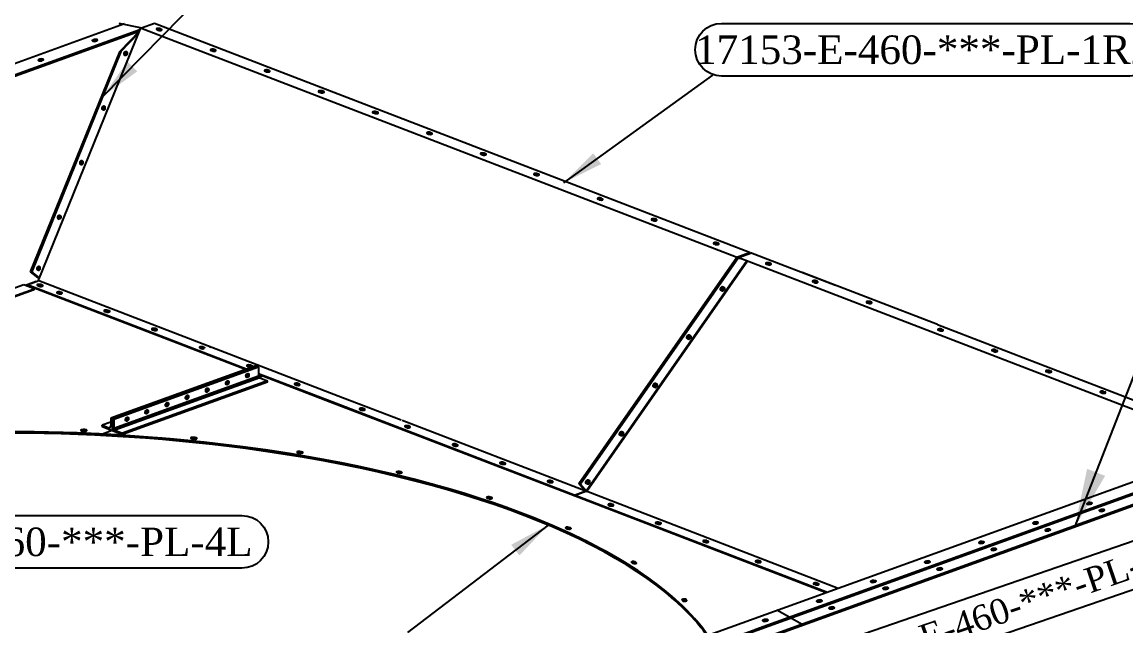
# Model space of a CAD drawing. Header units: inches. Extents: x 212980 to 238967, y -33384 to 2238.
# Drawn here: x 230195 to 232071, y -82 to 944 of the extents above; entities that cross this region are included whole.
import ezdxf
from ezdxf.enums import TextEntityAlignment as Align

# ---------------------------------------------------------------- set-up
doc = ezdxf.new("R2010")
doc.units = ezdxf.units.IN
doc.header["$LTSCALE"] = 15
doc.header["$MEASUREMENT"] = 0
doc.linetypes.add('CENTER', pattern=[50.8, 31.75, -6.35, 6.35, -6.35])
doc.layers.add('2', color=3, linetype='CENTER')
doc.layers.add('3-TEXT', color=7, linetype='Continuous')
doc.styles.add('ROMANS', font='ROMANS.shx')
doc.styles.add('style7', font='times.ttf', dxfattribs={"height": 24})
doc.dimstyles.new('1', dxfattribs={"dimtxt": 45, "dimasz": 25, "dimexe": 1.25, "dimexo": 0.6, "dimgap": 5, "dimtad": 1, "dimdec": 0, "dimdsep": 46, "dimtxsty": 'ROMANS', "dimblk": 'OBLIQUE', "dimcen": 2.5, "dimclrd": 8, "dimclre": 8, "dimclrt": 6, "dimadec": 0, "dimazin": 0, "dimtfac": 1, "dimtdec": 0, "dimtmove": 0, "dimatfit": 3, "dimfxl": 1, "dimarcsym": 0})
doc.dimstyles.new('4', dxfattribs={"dimtxt": 55, "dimasz": 50, "dimexe": 3, "dimexo": 5, "dimgap": 12, "dimtad": 1, "dimdec": 0, "dimdsep": 46, "dimtxsty": 'ROMANS', "dimcen": 2.5, "dimclrd": 6, "dimclre": 6, "dimclrt": 2, "dimadec": 0, "dimazin": 0, "dimtfac": 1, "dimtdec": 0, "dimtmove": 0, "dimatfit": 3, "dimfxl": 1, "dimarcsym": 0})
doc.dimstyles.get("Standard").update_dxf_attribs({"dimtxt": 0.18, "dimasz": 0.18, "dimexe": 0.18, "dimexo": 0.0625, "dimgap": 0.09, "dimtad": 0, "dimtih": 1, "dimtoh": 1, "dimdec": 4, "dimzin": 0, "dimdsep": 46, "dimtxsty": 'Standard', "dimcen": 0.09, "dimadec": 0, "dimazin": 0, "dimtfac": 1, "dimtdec": 4, "dimtofl": 0, "dimtmove": 0, "dimatfit": 3, "dimfxl": 1, "dimtolj": 1, "dimtzin": 0, "dimarcsym": 0})

# ---------------------------------------------------------------- blocks, each defined once
blk = doc.blocks.new('_Oblique')
at = {"color": 0, "linetype": 'ByBlock', "lineweight": -2}
blk.add_line((-0.5, -0.5), (0.5, 0.5), dxfattribs=at)

msp = doc.modelspace()

# ---------------------------------------------------------------- linework, layer by layer
at = {"color": 7, "extrusion": (0.012987, 0.927814, 0.372818)}
for p, q in [((230369.5, 940.79, -41679.23), (227959.9, 70.85, -41679.23)), ((230420.49, 941.44, -5001.51), (230398.46, 933.48, -5001.51)), ((231140.27, 664.52, -5001.51), (230420.49, 941.44, -5001.51)), ((230395.54, 930.83, -5001.51), (227985.94, 60.9, -5001.51)), ((230394.43, 928.1, -5001.51), (227989.07, 59.69, -5001.51)), ((229567.38, 631.84, -5001.51), (230395.54, 930.83, -5001.51)), ((230395.54, 930.83, -5001.51), (229568.85, 632.37, -5001.51)), ((230396.86, 934.1, -5001.51), (231416.12, 541.96, -5001.51)), ((230424.68, 931.07, -5001.51), (230426.88, 930.22, -5001.51)), ((230429.79, 930.99, -5001.51), (230431.99, 930.15, -5001.51)), ((230432.02, 932.07, -5001.51), (230429.82, 932.92, -5001.51)), ((230317.63, 914.17, -5001.51), (230315.43, 913.38, -5001.51)), ((230315.43, 911.46, -5001.51), (230317.6, 912.25, -5001.51)), ((230320.57, 911.4, -5001.51), (230322.77, 912.2, -5001.51)), ((230516.51, 895.74, -5001.51), (230518.71, 894.89, -5001.51)), ((230521.62, 895.66, -5001.51), (230523.82, 894.82, -5001.51)), ((230523.85, 896.74, -5001.51), (230521.65, 897.59, -5001.51)), ((230225.85, 881.04, -5001.51), (230223.65, 880.24, -5001.51)), ((230223.65, 878.33, -5001.51), (230225.82, 879.11, -5001.51)), ((230228.79, 878.27, -5001.51), (230230.99, 879.06, -5001.51)), ((230608.34, 860.41, -5001.51), (230610.54, 859.56, -5001.51)), ((230613.45, 860.33, -5001.51), (230615.65, 859.49, -5001.51)), ((230615.68, 861.41, -5001.51), (230613.48, 862.26, -5001.51)), ((230707.51, 826.08, -5001.51), (230705.31, 826.93, -5001.51)), ((230700.17, 825.08, -5001.51), (230702.37, 824.23, -5001.51)), ((230705.28, 825, -5001.51), (230707.48, 824.16, -5001.51)), ((230791.99, 789.75, -5001.51), (230794.2, 788.9, -5001.51)), ((230797.11, 789.67, -5001.51), (230799.31, 788.83, -5001.51)), ((230799.34, 790.75, -5001.51), (230797.13, 791.6, -5001.51)), ((230883.82, 754.42, -5001.51), (230886.03, 753.57, -5001.51)), ((230888.94, 754.34, -5001.51), (230891.14, 753.5, -5001.51)), ((230891.17, 755.42, -5001.51), (230888.96, 756.27, -5001.51)), ((230975.43, 719.17, -5001.51), (230977.63, 718.33, -5001.51)), ((230980.54, 719.1, -5001.51), (230982.74, 718.25, -5001.51)), ((230982.77, 720.18, -5001.51), (230980.57, 721.03, -5001.51)), ((231065.67, 684.45, -5001.51), (231067.88, 683.61, -5001.51)), ((231070.79, 684.38, -5001.51), (231072.99, 683.53, -5001.51)), ((231073.02, 685.46, -5001.51), (231070.81, 686.31, -5001.51)), ((231431.46, 552.48, -5001.51), (231140.27, 664.52, -5001.51)), ((231173.88, 642.82, -5001.51), (231176.08, 641.98, -5001.51)), ((231178.99, 642.75, -5001.51), (231181.19, 641.9, -5001.51)), ((231181.22, 643.83, -5001.51), (231179.02, 644.68, -5001.51)), ((231265.71, 607.49, -5001.51), (231267.91, 606.65, -5001.51)), ((231270.82, 607.42, -5001.51), (231273.02, 606.57, -5001.51)), ((231273.05, 608.5, -5001.51), (231270.85, 609.35, -5001.51)), ((231370.94, 567.01, -5001.51), (231373.15, 566.16, -5001.51)), ((231376.06, 566.93, -5001.51), (231378.26, 566.09, -5001.51)), ((231378.29, 568.01, -5001.51), (231376.08, 568.86, -5001.51)), ((231141.29, 159.87, -5001.51), (231409.44, 544.53, -5001.51)), ((231410.91, 543.97, -5001.51), (231142.76, 159.3, -5001.51)), ((231142.76, 159.3, -5001.51), (231410.91, 543.97, -5001.51)), ((231409.44, 544.53, -5001.51), (231431.46, 552.48, -5001.51)), ((231410.91, 543.97, -5001.51), (231409.44, 544.53, -5001.51)), ((231432.93, 551.92, -5001.51), (231410.91, 543.97, -5001.51)), ((231410.91, 543.97, -5001.51), (231432.93, 551.92, -5001.51)), ((231412.38, 543.4, -5001.51), (231410.91, 543.97, -5001.51)), ((231434.4, 551.35, -5001.51), (231412.38, 543.4, -5001.51)), ((231577.11, 496.45, -5001.51), (231432.93, 551.92, -5001.51)), ((231412.38, 543.4, -5001.51), (231144.23, 158.74, -5001.51)), ((231426.46, 537.98, -5001.51), (231153.52, 146.44, -5001.51)), ((231427.93, 537.42, -5001.51), (231154.99, 145.88, -5001.51)), ((232433.59, 150.51, -5001.51), (231416.12, 541.96, -5001.51)), ((231459.99, 532.75, -5001.51), (231462.2, 531.9, -5001.51)), ((231465.11, 532.67, -5001.51), (231467.31, 531.83, -5001.51)), ((231467.34, 533.75, -5001.51), (231465.13, 534.6, -5001.51)), ((231750.36, 429.79, -5001.51), (231520.59, 518.19, -5001.51)), ((230198.38, 497.49, -5001.51), (229888.5, 385.62, -5001.51)), ((229980.47, 405.86, -5001.51), (230215.76, 490.8, -5001.51)), ((230215.73, 488.87, -5001.51), (229983.04, 404.87, -5001.51)), ((230215.76, 490.8, -5001.51), (230198.38, 497.49, -5001.51)), ((230219.39, 502.8, -5001.51), (230201.43, 496.31, -5001.51)), ((230205.63, 495.5, -5001.51), (230205.66, 497.43, -5001.51)), ((230437, 406.48, -5001.51), (230205.63, 495.5, -5001.51)), ((230224.01, 504.05, -5001.51), (230205.66, 497.43, -5001.51)), ((230205.66, 497.43, -5001.51), (230438.48, 407.85, -5001.51)), ((230215.73, 488.87, -5001.51), (230215.76, 490.8, -5001.51)), ((230222.2, 495.99, -5001.51), (230224.41, 495.14, -5001.51)), ((230448.93, 417.52, -5001.51), (230224.01, 504.05, -5001.51)), ((230227.32, 495.92, -5001.51), (230229.52, 495.07, -5001.51)), ((230229.55, 497, -5001.51), (230227.34, 497.84, -5001.51)), ((231539.16, 502.29, -5001.51), (231541.37, 501.44, -5001.51)), ((231544.28, 502.21, -5001.51), (231546.48, 501.37, -5001.51)), ((231546.51, 503.29, -5001.51), (231544.3, 504.14, -5001.51)), ((230255.26, 483.27, -5001.51), (230257.47, 482.42, -5001.51)), ((230260.37, 483.2, -5001.51), (230262.58, 482.35, -5001.51)), ((230262.6, 484.28, -5001.51), (230260.4, 485.13, -5001.51)), ((230336.07, 452.18, -5001.51), (230338.27, 451.33, -5001.51)), ((230341.18, 452.11, -5001.51), (230343.39, 451.26, -5001.51)), ((230343.41, 453.19, -5001.51), (230341.21, 454.04, -5001.51)), ((231630.99, 466.96, -5001.51), (231633.2, 466.11, -5001.51)), ((231636.1, 466.89, -5001.51), (231638.31, 466.04, -5001.51)), ((231638.34, 467.96, -5001.51), (231636.13, 468.81, -5001.51)), ((230416.88, 421.09, -5001.51), (230419.08, 420.24, -5001.51)), ((230421.99, 421.02, -5001.51), (230424.2, 420.17, -5001.51)), ((230424.22, 422.1, -5001.51), (230422.02, 422.95, -5001.51)), ((230739.93, 305.56, -5001.51), (230448.93, 417.52, -5001.51)), ((231750.36, 429.79, -5001.51), (232455.61, 158.46, -5001.51)), ((231754.41, 419.47, -5001.51), (231752.21, 420.32, -5001.51)), ((231759.52, 419.4, -5001.51), (231757.32, 420.25, -5001.51)), ((231757.35, 422.18, -5001.51), (231759.55, 421.33, -5001.51)), ((230575.24, 353.3, -5001.51), (230437, 406.48, -5001.51)), ((230438.48, 407.85, -5001.51), (230577.84, 354.24, -5001.51)), ((230497.69, 390, -5001.51), (230499.89, 389.15, -5001.51)), ((230502.8, 389.93, -5001.51), (230504.8, 389.16, -5001.51)), ((230505.03, 391.01, -5001.51), (230502.83, 391.86, -5001.51)), ((230513.67, 392.36, -5001.51), (230515.88, 391.52, -5001.51)), ((231846.24, 384.14, -5001.51), (231844.04, 384.99, -5001.51)), ((231851.35, 384.07, -5001.51), (231849.15, 384.92, -5001.51)), ((231849.18, 386.85, -5001.51), (231851.38, 386, -5001.51)), ((230592.38, 359.48, -5001.51), (230346.19, 270.6, -5001.51)), ((230594.87, 358.53, -5001.51), (230348.68, 269.65, -5001.51)), ((230597.35, 357.57, -5001.51), (230351.16, 268.69, -5001.51)), ((230578.5, 358.91, -5001.51), (230580.7, 358.06, -5001.51)), ((230583.61, 358.84, -5001.51), (230585.82, 357.99, -5001.51)), ((230585.84, 359.92, -5001.51), (230583.64, 360.77, -5001.51)), ((230597.35, 342.15, -5001.51), (230351.16, 253.27, -5001.51)), ((230598, 340.25, -5001.51), (230351.81, 251.37, -5001.51)), ((230599.34, 339.25, -5001.51), (230353.15, 250.37, -5001.51)), ((230597.35, 346.73, -5001.51), (230721.58, 298.94, -5001.51)), ((230718.98, 298, -5001.51), (230597.35, 344.79, -5001.51)), ((230604.51, 342.04, -5001.51), (230598.39, 339.83, -5001.51)), ((231938.07, 348.81, -5001.51), (231935.87, 349.66, -5001.51)), ((231943.18, 348.74, -5001.51), (231940.98, 349.59, -5001.51)), ((231941.01, 351.52, -5001.51), (231943.21, 350.67, -5001.51)), ((230612.3, 334.27, -5001.51), (230366.12, 245.38, -5001.51)), ((230612.3, 331.84, -5001.51), (230366.12, 242.96, -5001.51)), ((230659.31, 327.82, -5001.51), (230661.51, 326.97, -5001.51)), ((230664.42, 327.75, -5001.51), (230666.63, 326.9, -5001.51)), ((230666.65, 328.83, -5001.51), (230664.45, 329.68, -5001.51)), ((230839.28, 267.34, -5001.51), (230739.93, 305.56, -5001.51)), ((232029.9, 313.49, -5001.51), (232027.69, 314.33, -5001.51)), ((232035.01, 313.41, -5001.51), (232032.81, 314.26, -5001.51)), ((232032.83, 316.19, -5001.51), (232035.04, 315.34, -5001.51)), ((230822.74, 258.08, -5001.51), (230718.98, 298, -5001.51)), ((230721.58, 298.94, -5001.51), (230822.77, 260, -5001.51)), ((230769.51, 285.42, -5001.51), (230771.71, 284.58, -5001.51)), ((230774.62, 285.35, -5001.51), (230776.82, 284.5, -5001.51)), ((230776.85, 286.43, -5001.51), (230774.64, 287.28, -5001.51)), ((230346.19, 264.2, -5001.51), (230331.24, 258.8, -5001.51)), ((231153.35, 146.51, -5001.51), (230841.13, 266.63, -5001.51)), ((230298.56, 248.73, -5001.51), (230301.67, 248.6, -5001.51)), ((230299.1, 249.02, -5001.51), (230302.2, 248.89, -5001.51)), ((230302.24, 251.3, -5001.51), (230299.13, 251.43, -5001.51)), ((230348.68, 249.67, -5001.51), (230332.08, 243.68, -5001.51)), ((231134.96, 137.96, -5001.51), (230822.74, 258.08, -5001.51)), ((230822.77, 260, -5001.51), (231134.99, 139.88, -5001.51)), ((230846.64, 255.75, -5001.51), (230848.85, 254.9, -5001.51)), ((230851.75, 255.68, -5001.51), (230853.96, 254.83, -5001.51)), ((230853.99, 256.76, -5001.51), (230851.78, 257.6, -5001.51)), ((230485.06, 235.58, -5001.51), (230488.09, 235.27, -5001.51)), ((230486.72, 235.79, -5001.51), (230489.75, 235.48, -5001.51)), ((230489.78, 237.89, -5001.51), (230486.75, 238.19, -5001.51)), ((230934.79, 225.67, -5001.51), (230932.59, 226.51, -5001.51)), ((232247.98, 221.92, -41679.23), (229833.26, -649.87, -41679.23)), ((232273.93, 211.93, -5001.51), (229854.18, -661.67, -5001.51)), ((232273.93, 211.93, -5001.51), (229859.3, -659.82, -5001.51)), ((232277.06, 210.73, -5001.51), (229862.44, -661.02, -5001.51)), ((230664.69, 211.77, -5001.51), (230667.56, 211.29, -5001.51)), ((230667.43, 211.83, -5001.51), (230670.31, 211.35, -5001.51)), ((230670.35, 213.76, -5001.51), (230667.47, 214.24, -5001.51)), ((230927.45, 224.66, -5001.51), (230929.66, 223.81, -5001.51)), ((230932.56, 224.59, -5001.51), (230934.77, 223.74, -5001.51)), ((231440.74, -88.87, -5001.51), (232273.93, 211.93, -5001.51)), ((232273.93, 211.93, -5001.51), (231442.21, -88.34, -5001.51)), ((232299.88, 201.95, 31676.21), (229880.22, -671.62, 31676.21)), ((232303.01, 200.74, 31676.21), (229883.36, -672.82, 31676.21)), ((231008.26, 193.57, -5001.51), (231010.47, 192.72, -5001.51)), ((231013.37, 193.5, -5001.51), (231015.58, 192.65, -5001.51)), ((231015.6, 194.58, -5001.51), (231013.4, 195.42, -5001.51)), ((230833.02, 177.88, -5001.51), (230835.68, 177.24, -5001.51)), ((230836.78, 177.74, -5001.51), (230839.23, 177.15, -5001.51)), ((230839.47, 179.51, -5001.51), (230836.82, 180.15, -5001.51)), ((231089.07, 162.48, -5001.51), (231091.27, 161.63, -5001.51)), ((231094.18, 162.41, -5001.51), (231096.39, 161.56, -5001.51)), ((231096.41, 163.48, -5001.51), (231094.21, 164.33, -5001.51)), ((231151.67, 147, -5001.51), (231141.29, 159.87, -5001.51)), ((231142.76, 159.3, -5001.51), (231141.29, 159.87, -5001.51)), ((231142.76, 159.3, -5001.51), (231153.14, 146.44, -5001.51)), ((231153.14, 146.44, -5001.51), (231142.76, 159.3, -5001.51)), ((231144.23, 158.74, -5001.51), (231142.76, 159.3, -5001.51)), ((231144.23, 158.74, -5001.51), (231154.61, 145.87, -5001.51)), ((230985.92, 134.75, -5001.51), (230988.29, 133.97, -5001.51)), ((230990.6, 134.35, -5001.51), (230992.38, 133.76, -5001.51)), ((230993.01, 135.97, -5001.51), (230990.64, 136.76, -5001.51)), ((231134.96, 137.96, -5001.51), (231134.99, 139.88, -5001.51)), ((231134.96, 137.96, -5001.51), (231134.99, 139.88, -5001.51)), ((231561.2, -26.03, -5001.51), (231134.96, 137.96, -5001.51)), ((231153.35, 146.51, -5001.51), (231134.99, 139.88, -5001.51)), ((231134.99, 139.88, -5001.51), (231153.14, 146.44, -5001.51)), ((231134.99, 139.88, -5001.51), (231563.8, -25.09, -5001.51)), ((231151.67, 147, -5001.51), (231153.14, 146.44, -5001.51)), ((231153.14, 146.44, -5001.51), (231154.61, 145.87, -5001.51)), ((231582.15, -18.47, -5001.51), (231153.52, 146.44, -5001.51)), ((231191.92, 122.91, -5001.51), (231194.12, 122.06, -5001.51)), ((231197.03, 122.84, -5001.51), (231199.24, 121.99, -5001.51)), ((231199.26, 123.92, -5001.51), (231197.06, 124.76, -5001.51)), ((232007.43, 127.19, -5001.51), (232005.23, 126.39, -5001.51)), ((232005.23, 124.47, -5001.51), (232007.41, 125.26, -5001.51)), ((232010.37, 124.41, -5001.51), (232012.58, 125.21, -5001.51)), ((232028.35, 115.39, 31676.21), (232026.15, 114.59, 31676.21)), ((232026.15, 112.67, 31676.21), (232028.33, 113.46, 31676.21)), ((232031.29, 112.61, 31676.21), (232033.5, 113.41, 31676.21)), ((231915.65, 94.05, -5001.51), (231913.45, 93.26, -5001.51)), ((231119.61, 83.44, -5001.51), (231121.63, 82.54, -5001.51)), ((231125.1, 82.73, -5001.51), (231126.28, 82.2, -5001.51)), ((231127.16, 84.23, -5001.51), (231125.14, 85.14, -5001.51)), ((231272.73, 91.82, -5001.51), (231274.93, 90.97, -5001.51)), ((231277.84, 91.75, -5001.51), (231280.05, 90.9, -5001.51)), ((231280.07, 92.83, -5001.51), (231277.87, 93.67, -5001.51)), ((231913.45, 91.34, -5001.51), (231915.63, 92.12, -5001.51)), ((231918.59, 91.28, -5001.51), (231920.8, 92.07, -5001.51)), ((231936.57, 82.25, 31676.21), (231934.37, 81.46, 31676.21)), ((231934.37, 79.54, 31676.21), (231936.55, 80.32, 31676.21)), ((231939.51, 79.48, 31676.21), (231941.72, 80.27, 31676.21)), ((231353.54, 60.73, -5001.51), (231355.74, 59.88, -5001.51)), ((231358.65, 60.66, -5001.51), (231360.86, 59.81, -5001.51)), ((231360.88, 61.74, -5001.51), (231358.68, 62.58, -5001.51)), ((231823.87, 60.92, -5001.51), (231821.67, 60.12, -5001.51)), ((231821.67, 58.2, -5001.51), (231823.85, 58.99, -5001.51)), ((231826.81, 58.14, -5001.51), (231829.02, 58.94, -5001.51)), ((231844.79, 49.12, 31676.21), (231842.59, 48.32, 31676.21)), ((231842.59, 46.4, 31676.21), (231844.77, 47.19, 31676.21)), ((231847.73, 46.34, 31676.21), (231849.94, 47.14, 31676.21)), ((231230.81, 25.22, -5001.51), (231232.44, 24.21, -5001.51)), ((231236.97, 24.15, -5001.51), (231237.63, 23.75, -5001.51)), ((231238.63, 25.55, -5001.51), (231237, 26.56, -5001.51)), ((231442.39, 26.54, -5001.51), (231444.6, 25.7, -5001.51)), ((231447.5, 26.47, -5001.51), (231449.71, 25.62, -5001.51)), ((231449.73, 27.55, -5001.51), (231447.53, 28.4, -5001.51)), ((231732.09, 27.78, -5001.51), (231729.89, 26.99, -5001.51)), ((231729.89, 25.07, -5001.51), (231732.07, 25.85, -5001.51)), ((231735.03, 25.01, -5001.51), (231737.24, 25.8, -5001.51)), ((231753.01, 15.98, 31676.21), (231750.81, 15.19, 31676.21)), ((231750.81, 13.27, 31676.21), (231752.99, 14.05, 31676.21)), ((231755.95, 13.21, 31676.21), (231758.16, 14, 31676.21)), ((231543.07, -12.19, -5001.51), (231540.87, -11.34, -5001.51)), ((231548.19, -12.26, -5001.51), (231545.98, -11.42, -5001.51)), ((231546.01, -9.49, -5001.51), (231548.21, -10.34, -5001.51)), ((231640.31, -5.35, -5001.51), (231638.11, -6.15, -5001.51)), ((231638.11, -8.07, -5001.51), (231640.29, -7.28, -5001.51)), ((231643.25, -8.13, -5001.51), (231645.46, -7.33, -5001.51)), ((231661.23, -17.15, 31676.21), (231659.03, -17.95, 31676.21)), ((231659.03, -19.87, 31676.21), (231661.21, -19.08, 31676.21)), ((231664.17, -19.93, 31676.21), (231666.38, -19.13, 31676.21)), ((231316.77, -38.48, -5001.51), (231317.96, -39.57, -5001.51)), ((231323.45, -39.93, -5001.51), (231323.69, -40.15, -5001.51)), ((231324.68, -38.61, -5001.51), (231323.49, -37.53, -5001.51)), ((231477.74, -54.97, -5001.51), (231499.58, -67.63, -5001.51)), ((231548.53, -38.49, -5001.51), (231546.33, -39.28, -5001.51)), ((231546.33, -41.2, -5001.51), (231548.51, -40.42, -5001.51)), ((231551.47, -41.26, -5001.51), (231553.68, -40.47, -5001.51)), ((231569.45, -50.29, 31676.21), (231567.25, -51.08, 31676.21)), ((231567.25, -53, 31676.21), (231569.43, -52.22, 31676.21)), ((231572.39, -53.06, 31676.21), (231574.6, -52.27, 31676.21)), ((231456.75, -71.62, -5001.51), (231454.55, -72.42, -5001.51)), ((231454.55, -74.34, -5001.51), (231456.73, -73.55, -5001.51)), ((231459.69, -74.4, -5001.51), (231461.9, -73.6, -5001.51)), ((231498.66, -66.77, 31676.21), (231520.5, -79.43, 31676.21))]:
    msp.add_line(p, q, dxfattribs=at)
at = {"color": 7, "extrusion": (-0.144932, 0.916516, 0.372818)}
msp.add_line((230396.86, 934.1, -5001.51), (230360.18, 941.4, -5001.51), dxfattribs=at)
at = {"color": 7, "extrusion": (-0.193097, 0.907591, 0.372818)}
for p, q in [((230396.86, 934.1, -5001.51), (230222.2, 503.4, -5001.51)), ((230209.98, 519.59, -5001.51), (230361.94, 894.44, -5001.51)), ((230363.31, 893.73, -5001.51), (230211.23, 518.6, -5001.51)), ((230222.96, 509.34, -5001.51), (230209.98, 519.59, -5001.51)), ((230211.54, 519.36, -5001.51), (230209.98, 519.59, -5001.51)), ((230211.54, 519.36, -5001.51), (230224.52, 509.12, -5001.51)), ((230222.96, 509.34, -5001.51), (230224.52, 509.12, -5001.51))]:
    msp.add_line(p, q, dxfattribs=at)
at = {"color": 7}
for p, q in [((230394.43, 928.1, -5001.51), (230361.94, 894.44, -5001.51)), ((230363.31, 893.73, -5001.51), (230393.18, 925.02, -5001.51)), ((230396.86, 934.1, -5001.51), (230395.54, 931.29, -5001.51)), ((230592.38, 359.48, -5001.51), (230597.35, 357.57, -5001.51)), ((230597.35, 357.57, -5001.51), (230597.35, 342.15, -5001.51)), ((230599.34, 339.25, -5001.51), (230612.3, 334.27, -5001.51)), ((230612.3, 331.84, -5001.51), (230612.3, 334.27, -5001.51)), ((230351.16, 268.69, -5001.51), (230346.19, 270.6, -5001.51)), ((230346.19, 270.6, -5001.51), (230346.19, 257.57, -5001.51)), ((230348.68, 269.65, -5001.51), (230348.68, 249.67, -5001.51)), ((230351.16, 268.69, -5001.51), (230351.16, 253.27, -5001.51)), ((230331.24, 258.8, -5001.51), (230331.24, 256.38, -5001.51)), ((230331.24, 256.38, -5001.51), (230331.24, 258.8, -5001.51)), ((230331.24, 256.38, -5001.51), (230331.24, 258.8, -5001.51)), ((230331.24, 258.8, -5001.51), (230341.98, 254.67, -5001.51)), ((230331.24, 256.38, -5001.51), (230366.12, 242.96, -5001.51)), ((230353.15, 250.37, -5001.51), (230366.12, 245.38, -5001.51)), ((230366.12, 242.96, -5001.51), (230366.12, 245.38, -5001.51)), ((230332.08, 243.68, -5001.51), (230332.08, 241.26, -5001.51)), ((231520.5, -79.43, 31676.21), (231520.51, -81.76, 31676.21))]:
    msp.add_line(p, q, dxfattribs=at)
for centre, start, end in [((230600.45, 342.15, -5001.51), 180, 248.95667), ((230343.09, 257.57, -5001.51), 248.95667, 0), ((230354.26, 253.27, -5001.51), 180, 248.95667)]:
    msp.add_arc(centre, 3.1, start, end, dxfattribs=at)
for centre, major_axis, ratio, start_param, end_param in [((230427.25, 931.99, -5001.51), (-3.64, 0.05), 0.3728176, 3.9324779, 7.0740706), ((230427.22, 930.07, -5001.51), (-3.64, 0.05), 0.3728176, 3.9324779, 5.4921046), ((230429.45, 931.15, -5001.51), (3.64, -0.05), 0.3728176, 3.9324779, 7.0740706), ((230318, 912.39, -5001.51), (3.64, -0.05), 0.3728176, 2.3616816, 5.5032742), ((230320.17, 911.26, -5001.51), (3.64, -0.05), 0.3728176, 0.7910183, 2.3616816), ((230320.2, 913.18, -5001.51), (-3.64, 0.05), 0.3728176, 2.3616816, 5.5032742), ((230228.42, 880.05, -5001.51), (-3.64, 0.05), 0.3728176, 2.3616816, 5.5032742), ((230369.94, 890.77, -5001.51), (0.52, 3.6), 0.6525176, 3.479806, 5.944972), ((230369.94, 890.77, -5001.51), (0.52, 3.6), 0.6525176, 3.479806, 5.944972), ((230519.08, 896.66, -5001.51), (-3.64, 0.05), 0.3728176, 3.9324779, 7.0740706), ((230519.05, 894.74, -5001.51), (-3.64, 0.05), 0.3728176, 3.9324779, 5.4921046), ((230521.28, 895.82, -5001.51), (3.64, -0.05), 0.3728176, 3.9324779, 7.0740706), ((230226.22, 879.25, -5001.51), (3.64, -0.05), 0.3728176, 2.3616816, 5.5032742), ((230228.39, 878.12, -5001.51), (3.64, -0.05), 0.3728176, 0.7910183, 2.3616816), ((230610.91, 861.33, -5001.51), (-3.64, 0.05), 0.3728176, 3.9324779, 7.0740706), ((230610.88, 859.41, -5001.51), (-3.64, 0.05), 0.3728176, 3.9324779, 5.4921046), ((230613.11, 860.49, -5001.51), (3.64, -0.05), 0.3728176, 3.9324779, 7.0740706), ((230702.74, 826, -5001.51), (-3.64, 0.05), 0.3728176, 3.9324779, 7.0740706), ((230702.71, 824.08, -5001.51), (-3.64, 0.05), 0.3728176, 3.9324779, 5.4921046), ((230704.94, 825.16, -5001.51), (3.64, -0.05), 0.3728176, 3.9324779, 7.0740706), ((230332.34, 798.02, -5001.51), (0.52, 3.6), 0.6525176, 3.479806, 5.944972), ((230794.56, 790.67, -5001.51), (-3.64, 0.05), 0.3728176, 3.9324779, 7.0740706), ((230794.54, 788.75, -5001.51), (-3.64, 0.05), 0.3728176, 3.9324779, 5.4921046), ((230796.77, 789.83, -5001.51), (3.64, -0.05), 0.3728176, 3.9324779, 7.0740706), ((230886.39, 755.34, -5001.51), (-3.64, 0.05), 0.3728176, 3.9324779, 7.0740706), ((230886.37, 753.42, -5001.51), (-3.64, 0.05), 0.3728176, 3.9324779, 5.4921046), ((230888.6, 754.5, -5001.51), (3.64, -0.05), 0.3728176, 3.9324779, 7.0740706), ((230978, 720.1, -5001.51), (-3.64, 0.05), 0.3728176, 3.9324779, 7.0740706), ((230977.97, 718.17, -5001.51), (-3.64, 0.05), 0.3728176, 3.9324779, 5.4921046), ((230980.2, 719.25, -5001.51), (3.64, -0.05), 0.3728176, 3.9324779, 7.0740706), ((230294.74, 705.26, -5001.51), (0.52, 3.6), 0.6525176, 3.479806, 5.944972), ((231068.24, 685.38, -5001.51), (-3.64, 0.05), 0.3728176, 3.9324779, 7.0740706), ((231068.22, 683.45, -5001.51), (-3.64, 0.05), 0.3728176, 3.9324779, 5.4921046), ((231070.45, 684.53, -5001.51), (3.64, -0.05), 0.3728176, 3.9324779, 7.0740706), ((231176.45, 643.75, -5001.51), (-3.64, 0.05), 0.3728176, 3.9324779, 7.0740706), ((231176.42, 641.82, -5001.51), (-3.64, 0.05), 0.3728176, 3.9324779, 5.4921046), ((231178.65, 642.9, -5001.51), (3.64, -0.05), 0.3728176, 3.9324779, 7.0740706), ((230257.14, 612.51, -5001.51), (0.52, 3.6), 0.6525176, 3.479806, 5.944972), ((231268.28, 608.42, -5001.51), (-3.64, 0.05), 0.3728176, 3.9324779, 7.0740706), ((231268.25, 606.49, -5001.51), (-3.64, 0.05), 0.3728176, 3.9324779, 5.4921046), ((231270.48, 607.57, -5001.51), (3.64, -0.05), 0.3728176, 3.9324779, 7.0740706), ((231373.51, 567.93, -5001.51), (-3.64, 0.05), 0.3728176, 3.9324779, 7.0740706), ((231373.49, 566.01, -5001.51), (-3.64, 0.05), 0.3728176, 3.9324779, 5.4921046), ((231375.72, 567.09, -5001.51), (3.64, -0.05), 0.3728176, 3.9324779, 7.0740706), ((230221.87, 525.51, -5001.51), (0.52, 3.6), 0.6525176, 3.479806, 5.944972), ((231462.56, 533.67, -5001.51), (-3.64, 0.05), 0.3728176, 3.9324779, 7.0740706), ((231462.54, 531.75, -5001.51), (-3.64, 0.05), 0.3728176, 3.9324779, 5.4921046), ((231464.77, 532.83, -5001.51), (3.64, -0.05), 0.3728176, 3.9324779, 7.0740706), ((230224.77, 496.92, -5001.51), (-3.64, 0.05), 0.3728176, 3.9324779, 7.0740706), ((230224.75, 494.99, -5001.51), (-3.64, 0.05), 0.3728176, 3.9324779, 5.4921046), ((230225.85, 494.57, -5001.51), (3.64, -0.05), 0.3728176, 0.3542301, 2.350512), ((230226.98, 496.07, -5001.51), (3.64, -0.05), 0.3728176, 3.9324779, 7.0740706), ((231383.14, 491.42, -5001.51), (1.31, 3.39), 0.6525176, 3.479806, 5.944972), ((231384.6, 490.86, -5001.51), (1.31, 3.39), 0.6525176, 3.479806, 5.944972), ((231541.73, 503.21, -5001.51), (-3.64, 0.05), 0.3728176, 3.9324779, 7.0740706), ((231541.71, 501.29, -5001.51), (-3.64, 0.05), 0.3728176, 3.9324779, 5.4921046), ((231543.94, 502.37, -5001.51), (3.64, -0.05), 0.3728176, 3.9324779, 7.0740706), ((230257.83, 484.2, -5001.51), (-3.64, 0.05), 0.3728176, 3.9324779, 7.0740706), ((230257.8, 482.27, -5001.51), (-3.64, 0.05), 0.3728176, 3.9324779, 5.4921046), ((230258.91, 481.85, -5001.51), (3.64, -0.05), 0.3728176, 0.3542301, 2.350512), ((230260.04, 483.35, -5001.51), (3.64, -0.05), 0.3728176, 3.9324779, 7.0740706), ((231633.56, 467.89, -5001.51), (-3.64, 0.05), 0.3728176, 3.9324779, 7.0740706), ((230338.64, 453.11, -5001.51), (-3.64, 0.05), 0.3728176, 3.9324779, 7.0740706), ((230338.61, 451.18, -5001.51), (-3.64, 0.05), 0.3728176, 3.9324779, 5.4921046), ((230339.72, 450.76, -5001.51), (3.64, -0.05), 0.3728176, 0.3542301, 2.350512), ((230340.84, 452.26, -5001.51), (3.64, -0.05), 0.3728176, 3.9324779, 7.0740706), ((231633.54, 465.96, -5001.51), (-3.64, 0.05), 0.3728176, 3.9324779, 5.4921046), ((231635.77, 467.04, -5001.51), (3.64, -0.05), 0.3728176, 3.9324779, 7.0740706), ((230419.45, 422.02, -5001.51), (-3.64, 0.05), 0.3728176, 3.9324779, 7.0740706), ((230419.42, 420.09, -5001.51), (-3.64, 0.05), 0.3728176, 3.9324779, 5.4921046), ((230420.53, 419.67, -5001.51), (3.64, -0.05), 0.3728176, 0.3542301, 2.350512), ((230421.65, 421.17, -5001.51), (3.64, -0.05), 0.3728176, 3.9324779, 7.0740706), ((231754.78, 421.25, -5001.51), (-3.64, 0.05), 0.3728176, 3.9324779, 7.0740706), ((231754.75, 419.32, -5001.51), (-3.64, 0.05), 0.3728176, 3.9324779, 5.4921046), ((231756.98, 420.4, -5001.51), (3.64, -0.05), 0.3728176, 3.9324779, 7.0740706), ((231325.9, 409.32, -5001.51), (1.31, 3.39), 0.6525176, 3.479806, 5.944972), ((231327.37, 408.75, -5001.51), (1.31, 3.39), 0.6525176, 3.479806, 5.944972), ((230500.26, 390.93, -5001.51), (-3.64, 0.05), 0.3728176, 3.9324779, 7.0740706), ((230500.23, 389, -5001.51), (-3.64, 0.05), 0.3728176, 3.9324779, 5.4921046), ((230501.34, 388.58, -5001.51), (3.64, -0.05), 0.3728176, 0.4363902, 2.350512), ((230502.46, 390.08, -5001.51), (3.64, -0.05), 0.3728176, 3.9324779, 5.0971996), ((230502.46, 390.08, -5001.51), (3.64, -0.05), 0.3728176, 5.9093489, 7.0740706), ((231846.61, 385.92, -5001.51), (-3.64, 0.05), 0.3728176, 3.9324779, 7.0740706), ((231846.58, 383.99, -5001.51), (-3.64, 0.05), 0.3728176, 3.9324779, 5.4921046), ((231848.81, 385.07, -5001.51), (3.64, -0.05), 0.3728176, 3.9324779, 7.0740706), ((230581.07, 359.84, -5001.51), (-3.64, 0.05), 0.3728176, 3.9324779, 7.0740706), ((230581.04, 357.91, -5001.51), (-3.64, 0.05), 0.3728176, 3.9324779, 5.4921046), ((230582.15, 357.49, -5001.51), (3.64, -0.05), 0.3728176, 0.3542301, 2.350512), ((230583.27, 358.99, -5001.51), (3.64, -0.05), 0.3728176, 3.9324779, 7.0740706), ((230575.43, 344.44, -5001.51), (1.31, 3.39), 0.6525176, 3.8672192, 5.2267639), ((230576.9, 343.87, -5001.51), (-1.31, -3.39), 0.6525176, 0.3382133, 2.0851712), ((230576.9, 343.87, -5001.51), (1.31, 3.39), 0.6525176, 3.479806, 5.2267639), ((230575.43, 344.44, -5001.51), (1.31, 3.39), 0.6525176, 5.2267639, 5.5575587), ((230576.9, 343.87, -5001.51), (-1.31, -3.39), 0.6525176, 2.0851712, 2.8033793), ((230576.9, 343.87, -5001.51), (1.31, 3.39), 0.6525176, 5.2267639, 5.944972), ((231938.44, 350.59, -5001.51), (-3.64, 0.05), 0.3728176, 3.9324779, 7.0740706), ((231938.41, 348.66, -5001.51), (-3.64, 0.05), 0.3728176, 3.9324779, 5.4921046), ((231940.64, 349.74, -5001.51), (3.64, -0.05), 0.3728176, 3.9324779, 7.0740706), ((230506.99, 319.73, -5001.51), (1.31, 3.39), 0.6525176, 3.8672192, 5.2267639), ((230508.46, 319.16, -5001.51), (-1.31, -3.39), 0.6525176, 0.3382133, 2.0851712), ((230508.46, 319.16, -5001.51), (1.31, 3.39), 0.6525176, 3.479806, 5.2267639), ((230506.99, 319.73, -5001.51), (1.31, 3.39), 0.6525176, 5.2267639, 5.5575587), ((230508.46, 319.16, -5001.51), (-1.31, -3.39), 0.6525176, 2.0851712, 2.8033793), ((230508.46, 319.16, -5001.51), (1.31, 3.39), 0.6525176, 5.2267639, 5.944972), ((230541.21, 332.08, -5001.51), (1.31, 3.39), 0.6525176, 3.8672192, 5.2267639), ((230542.68, 331.52, -5001.51), (-1.31, -3.39), 0.6525176, 0.3382133, 2.0851712), ((230542.68, 331.52, -5001.51), (1.31, 3.39), 0.6525176, 3.479806, 5.2267639), ((230541.21, 332.08, -5001.51), (1.31, 3.39), 0.6525176, 5.2267639, 5.5575587), ((230542.68, 331.52, -5001.51), (-1.31, -3.39), 0.6525176, 2.0851712, 2.8033793), ((230542.68, 331.52, -5001.51), (1.31, 3.39), 0.6525176, 5.2267639, 5.944972), ((230661.88, 328.75, -5001.51), (-3.64, 0.05), 0.3728176, 3.9324779, 7.0740706), ((230661.85, 326.82, -5001.51), (-3.64, 0.05), 0.3728176, 3.9324779, 5.4921046), ((230662.95, 326.4, -5001.51), (3.64, -0.05), 0.3728176, 0.3542301, 2.350512), ((230664.08, 327.9, -5001.51), (3.64, -0.05), 0.3728176, 3.9324779, 7.0740706), ((231268.66, 327.21, -5001.51), (1.31, 3.39), 0.6525176, 3.479806, 5.944972), ((231270.13, 326.65, -5001.51), (1.31, 3.39), 0.6525176, 3.479806, 5.944972), ((230472.76, 307.37, -5001.51), (1.31, 3.39), 0.6525176, 3.8672192, 5.2267639), ((230474.23, 306.81, -5001.51), (-1.31, -3.39), 0.6525176, 0.3382133, 2.0851712), ((230474.23, 306.81, -5001.51), (1.31, 3.39), 0.6525176, 3.479806, 5.2267639), ((230472.76, 307.37, -5001.51), (1.31, 3.39), 0.6525176, 5.2267639, 5.5575587), ((230474.23, 306.81, -5001.51), (-1.31, -3.39), 0.6525176, 2.0851712, 2.8033793), ((230474.23, 306.81, -5001.51), (1.31, 3.39), 0.6525176, 5.2267639, 5.944972), ((232030.26, 315.26, -5001.51), (-3.64, 0.05), 0.3728176, 3.9324779, 7.0740706), ((232030.24, 313.33, -5001.51), (-3.64, 0.05), 0.3728176, 3.9324779, 5.4921046), ((232032.47, 314.41, -5001.51), (3.64, -0.05), 0.3728176, 3.9324779, 7.0740706), ((230404.32, 282.66, -5001.51), (1.31, 3.39), 0.6525176, 3.8672192, 5.2267639), ((230405.79, 282.09, -5001.51), (-1.31, -3.39), 0.6525176, 0.3382133, 2.0851712), ((230405.79, 282.09, -5001.51), (1.31, 3.39), 0.6525176, 3.479806, 5.2267639), ((230404.32, 282.66, -5001.51), (1.31, 3.39), 0.6525176, 5.2267639, 5.5575587), ((230405.79, 282.09, -5001.51), (-1.31, -3.39), 0.6525176, 2.0851712, 2.8033793), ((230405.79, 282.09, -5001.51), (1.31, 3.39), 0.6525176, 5.2267639, 5.944972), ((230438.54, 295.01, -5001.51), (1.31, 3.39), 0.6525176, 3.8672192, 5.2267639), ((230440.01, 294.45, -5001.51), (-1.31, -3.39), 0.6525176, 0.3382133, 2.0851712), ((230440.01, 294.45, -5001.51), (1.31, 3.39), 0.6525176, 3.479806, 5.2267639), ((230438.54, 295.01, -5001.51), (1.31, 3.39), 0.6525176, 5.2267639, 5.5575587), ((230440.01, 294.45, -5001.51), (-1.31, -3.39), 0.6525176, 2.0851712, 2.8033793), ((230440.01, 294.45, -5001.51), (1.31, 3.39), 0.6525176, 5.2267639, 5.944972), ((230772.07, 286.35, -5001.51), (-3.64, 0.05), 0.3728176, 3.9324779, 7.0740706), ((230772.05, 284.42, -5001.51), (-3.64, 0.05), 0.3728176, 3.9324779, 5.4921046), ((230773.15, 284, -5001.51), (3.64, -0.05), 0.3728176, 0.3542301, 2.350512), ((230774.28, 285.5, -5001.51), (3.64, -0.05), 0.3728176, 3.9324779, 7.0740706), ((230206, -197.39, -5001.51), (-1193.65, 16.71), 0.3728176, -2.8799842, -1.2277854), ((230370.9, 270.21, -5001.51), (1.31, 3.39), 0.6525176, 3.8672192, 5.2267639), ((230372.37, 269.65, -5001.51), (-1.31, -3.39), 0.6525176, 0.3382133, 2.0851712), ((230372.37, 269.65, -5001.51), (1.31, 3.39), 0.6525176, 3.479806, 5.2267639), ((230370.9, 270.21, -5001.51), (1.31, 3.39), 0.6525176, 5.2267639, 5.5575587), ((230372.37, 269.65, -5001.51), (-1.31, -3.39), 0.6525176, 2.0851712, 2.8033793), ((230372.37, 269.65, -5001.51), (1.31, 3.39), 0.6525176, 5.2267639, 5.944972), ((230206.02, -199.82, -5001.51), (-1193.65, 16.71), 0.3728176, 4.4032574, 5.1799535), ((230206.05, -197.41, -5001.51), (1193.65, -16.71), 0.3728176, 1.2616648, 1.9138477), ((230298.85, 250.08, -5001.51), (-3.64, 0.05), 0.3728176, 4.6393363, 7.7809289), ((230298.81, 247.67, -5001.51), (-3.64, 0.05), 0.3728176, 4.6393363, 5.1882647), ((230301.95, 249.95, -5001.51), (3.64, -0.05), 0.3728176, 4.6393363, 7.7809289), ((230301.92, 247.54, -5001.51), (3.64, -0.05), 0.3728176, 1.0949206, 1.4977436), ((230849.21, 256.68, -5001.51), (-3.64, 0.05), 0.3728176, 3.9324779, 7.0740706), ((230849.18, 254.75, -5001.51), (-3.64, 0.05), 0.3728176, 3.9324779, 5.4921046), ((230850.29, 254.32, -5001.51), (3.64, -0.05), 0.3728176, 0.3542301, 2.350512), ((230851.42, 255.83, -5001.51), (3.64, -0.05), 0.3728176, 3.9324779, 7.0740706), ((231211.43, 245.11, -5001.51), (1.31, 3.39), 0.6525176, 3.479806, 5.944972), ((231212.9, 244.54, -5001.51), (1.31, 3.39), 0.6525176, 3.479806, 5.944972), ((230485.91, 236.89, -5001.51), (-3.64, 0.05), 0.3728176, 4.4822566, 7.6238493), ((230485.87, 234.48, -5001.51), (-3.64, 0.05), 0.3728176, 4.4822566, 5.1882647), ((230488.94, 236.58, -5001.51), (3.64, -0.05), 0.3728176, 4.4822566, 7.6238493), ((230488.9, 234.17, -5001.51), (3.64, -0.05), 0.3728176, 1.0949206, 1.340664), ((230930.02, 225.59, -5001.51), (-3.64, 0.05), 0.3728176, 3.9324779, 7.0740706), ((230929.99, 223.66, -5001.51), (-3.64, 0.05), 0.3728176, 3.9324779, 5.4921046), ((230932.23, 224.74, -5001.51), (3.64, -0.05), 0.3728176, 3.9324779, 7.0740706), ((230206.02, -199.82, -5001.51), (-1193.65, 16.71), 0.3728176, 3.4617533, 4.4032574), ((230206.05, -197.41, -5001.51), (1193.65, -16.71), 0.3728176, 0.3201606, 1.2616648), ((230666.08, 213, -5001.51), (-3.64, 0.05), 0.3728176, 4.325177, 7.4667696), ((230666.04, 210.59, -5001.51), (-3.64, 0.05), 0.3728176, 4.325177, 5.1882647), ((230668.95, 212.52, -5001.51), (3.64, -0.05), 0.3728176, 4.325177, 7.4667696), ((230668.92, 210.11, -5001.51), (3.64, -0.05), 0.3728176, 1.0949206, 1.1835843), ((230931.1, 223.23, -5001.51), (3.64, -0.05), 0.3728176, 0.3542301, 2.350512), ((231010.83, 194.5, -5001.51), (-3.64, 0.05), 0.3728176, 3.9324779, 7.0740706), ((231010.8, 192.57, -5001.51), (-3.64, 0.05), 0.3728176, 3.9324779, 5.4921046), ((231011.91, 192.14, -5001.51), (3.64, -0.05), 0.3728176, 0.3542301, 2.350512), ((231013.03, 193.65, -5001.51), (3.64, -0.05), 0.3728176, 3.9324779, 7.0740706), ((230834.92, 179.01, -5001.51), (-3.64, 0.05), 0.3728176, 4.1680974, 7.30969), ((230834.88, 176.6, -5001.51), (-3.64, 0.05), 0.3728176, 4.1680974, 5.1910076), ((230837.58, 178.37, -5001.51), (3.64, -0.05), 0.3728176, 4.1680974, 7.30969), ((231091.64, 163.41, -5001.51), (-3.64, 0.05), 0.3728176, 3.9324779, 7.0740706), ((231091.61, 161.48, -5001.51), (-3.64, 0.05), 0.3728176, 3.9324779, 5.4921046), ((231092.72, 161.05, -5001.51), (3.64, -0.05), 0.3728176, 0.3542301, 2.350512), ((231093.84, 162.56, -5001.51), (3.64, -0.05), 0.3728176, 3.9324779, 7.0740706), ((231154.19, 163.01, -5001.51), (1.31, 3.39), 0.6525176, 3.479806, 5.944972), ((231155.66, 162.44, -5001.51), (1.31, 3.39), 0.6525176, 3.479806, 5.944972), ((230988.28, 135.75, -5001.51), (-3.64, 0.05), 0.3728176, 4.0110177, 7.1526104), ((230988.24, 133.34, -5001.51), (-3.64, 0.05), 0.3728176, 4.0110177, 5.215526), ((230990.65, 134.97, -5001.51), (3.64, -0.05), 0.3728176, 4.0110177, 7.1526104), ((231194.49, 123.84, -5001.51), (-3.64, 0.05), 0.3728176, 3.9324779, 7.0740706), ((231194.46, 121.91, -5001.51), (-3.64, 0.05), 0.3728176, 3.9324779, 5.4921046), ((231195.56, 121.48, -5001.51), (3.64, -0.05), 0.3728176, 0.3542301, 2.350512), ((231196.69, 122.99, -5001.51), (3.64, -0.05), 0.3728176, 3.9324779, 7.0740706), ((232007.8, 125.4, -5001.51), (3.64, -0.05), 0.3728176, 2.3616816, 5.5032742), ((232009.98, 124.27, -5001.51), (3.64, -0.05), 0.3728176, 0.7910183, 2.3616816), ((232010, 126.2, -5001.51), (-3.64, 0.05), 0.3728176, 2.3616816, 5.5032742), ((232028.72, 113.6, 31676.21), (3.64, -0.05), 0.3728176, 2.3616816, 5.5032742), ((232030.9, 112.47, 31676.21), (3.64, -0.05), 0.3728176, 0.7910183, 2.3616816), ((232030.92, 114.4, 31676.21), (-3.64, 0.05), 0.3728176, 2.3616816, 5.5032742), ((230206, -197.39, -5001.51), (-1193.65, 16.71), 0.3728176, 3.4032011, 3.9324505), ((231275.3, 92.75, -5001.51), (-3.64, 0.05), 0.3728176, 3.9324779, 7.0740706), ((231918.22, 93.06, -5001.51), (-3.64, 0.05), 0.3728176, 2.3616816, 5.5032742), ((231122.37, 84.29, -5001.51), (-3.64, 0.05), 0.3728176, 3.8539381, 6.9955307), ((231122.34, 81.88, -5001.51), (3.64, -0.05), 0.3728176, 0.7123454, 2.1204466), ((231124.4, 83.38, -5001.51), (3.64, -0.05), 0.3728176, 3.8539381, 6.9955307), ((231275.27, 90.82, -5001.51), (-3.64, 0.05), 0.3728176, 3.9324779, 5.4921046), ((231276.37, 90.39, -5001.51), (3.64, -0.05), 0.3728176, 0.3542301, 2.350512), ((231277.5, 91.9, -5001.51), (3.64, -0.05), 0.3728176, 3.9324779, 7.0740706), ((231916.02, 92.27, -5001.51), (3.64, -0.05), 0.3728176, 2.3616816, 5.5032742), ((231918.2, 91.14, -5001.51), (3.64, -0.05), 0.3728176, 0.7910183, 2.3616816), ((231936.94, 80.47, 31676.21), (3.64, -0.05), 0.3728176, 2.3616816, 5.5032742), ((231939.12, 79.34, 31676.21), (3.64, -0.05), 0.3728176, 0.7910183, 2.3616816), ((231939.14, 81.26, 31676.21), (-3.64, 0.05), 0.3728176, 2.3616816, 5.5032742), ((231356.11, 61.66, -5001.51), (-3.64, 0.05), 0.3728176, 3.9324779, 7.0740706), ((231356.08, 59.73, -5001.51), (-3.64, 0.05), 0.3728176, 3.9324779, 5.4921046), ((231357.18, 59.3, -5001.51), (3.64, -0.05), 0.3728176, 0.3542301, 2.350512), ((231358.31, 60.81, -5001.51), (3.64, -0.05), 0.3728176, 3.9324779, 7.0740706), ((231824.24, 59.13, -5001.51), (3.64, -0.05), 0.3728176, 2.3616816, 5.5032742), ((231826.42, 58, -5001.51), (3.64, -0.05), 0.3728176, 0.7910183, 2.3616816), ((231826.44, 59.93, -5001.51), (-3.64, 0.05), 0.3728176, 2.3616816, 5.5032742), ((231845.16, 47.33, 31676.21), (3.64, -0.05), 0.3728176, 2.3616816, 5.5032742), ((231847.34, 46.2, 31676.21), (3.64, -0.05), 0.3728176, 0.7910183, 2.3616816), ((231847.36, 48.13, 31676.21), (-3.64, 0.05), 0.3728176, 2.3616816, 5.5032742), ((231233.91, 25.89, -5001.51), (-3.64, 0.05), 0.3728176, 3.6968585, 6.8384511), ((231233.87, 23.48, -5001.51), (3.64, -0.05), 0.3728176, 0.5552658, 2.1889107), ((231235.53, 24.88, -5001.51), (3.64, -0.05), 0.3728176, 3.6968585, 6.8384511), ((231444.96, 27.47, -5001.51), (-3.64, 0.05), 0.3728176, 3.9324779, 7.0740706), ((231444.93, 25.54, -5001.51), (-3.64, 0.05), 0.3728176, 3.9324779, 5.4921046), ((231446.04, 25.12, -5001.51), (3.64, -0.05), 0.3728176, 0.3542301, 2.350512), ((231447.16, 26.62, -5001.51), (3.64, -0.05), 0.3728176, 3.9324779, 7.0740706), ((231732.46, 26, -5001.51), (3.64, -0.05), 0.3728176, 2.3616816, 5.5032742), ((231734.64, 24.86, -5001.51), (3.64, -0.05), 0.3728176, 0.7910183, 2.3616816), ((231734.67, 26.79, -5001.51), (-3.64, 0.05), 0.3728176, 2.3616816, 5.5032742), ((231753.38, 14.2, 31676.21), (3.64, -0.05), 0.3728176, 2.3616816, 5.5032742), ((231755.56, 13.06, 31676.21), (3.64, -0.05), 0.3728176, 0.7910183, 2.3616816), ((231755.58, 14.99, 31676.21), (-3.64, 0.05), 0.3728176, 2.3616816, 5.5032742), ((231543.44, -10.42, -5001.51), (-3.64, 0.05), 0.3728176, 3.9324779, 7.0740706), ((231543.41, -12.34, -5001.51), (-3.64, 0.05), 0.3728176, 3.9324779, 5.4921046), ((231544.52, -12.77, -5001.51), (-3.64, 0.05), 0.3728176, 3.4958228, 5.4921046), ((231545.64, -11.26, -5001.51), (3.64, -0.05), 0.3728176, 3.9324779, 7.0740706), ((231640.68, -7.14, -5001.51), (3.64, -0.05), 0.3728176, 2.3616816, 5.5032742), ((231642.86, -8.27, -5001.51), (3.64, -0.05), 0.3728176, 0.7910183, 2.3616816), ((231642.89, -6.34, -5001.51), (-3.64, 0.05), 0.3728176, 2.3616816, 5.5032742), ((231661.6, -18.94, 31676.21), (3.64, -0.05), 0.3728176, 2.3616816, 5.5032742), ((231663.78, -20.07, 31676.21), (3.64, -0.05), 0.3728176, 0.7910183, 2.3616816), ((231663.8, -18.14, 31676.21), (-3.64, 0.05), 0.3728176, 2.3616816, 5.5032742), ((231320.13, -38, -5001.51), (-3.64, 0.05), 0.3728176, 3.5397788, 6.6813715), ((231320.1, -40.41, -5001.51), (3.64, -0.05), 0.3728176, 0.3981862, 2.2848799), ((231321.32, -39.09, -5001.51), (3.64, -0.05), 0.3728176, 3.5397788, 6.6813715), ((231548.9, -40.27, -5001.51), (3.64, -0.05), 0.3728176, 2.3616816, 5.5032742), ((231551.08, -41.41, -5001.51), (3.64, -0.05), 0.3728176, 0.7910183, 2.3616816), ((231551.11, -39.48, -5001.51), (-3.64, 0.05), 0.3728176, 2.3616816, 5.5032742), ((231569.82, -52.07, 31676.21), (3.64, -0.05), 0.3728176, 2.3616816, 5.5032742), ((231572, -53.21, 31676.21), (3.64, -0.05), 0.3728176, 0.7910183, 2.3616816), ((231572.02, -51.28, 31676.21), (-3.64, 0.05), 0.3728176, 2.3616816, 5.5032742), ((230206.05, -197.41, -5001.51), (-1193.65, 16.71), 0.3728176, 3.4032647, 3.4616984), ((231457.12, -73.41, -5001.51), (3.64, -0.05), 0.3728176, 2.3616816, 5.5032742), ((231459.3, -74.54, -5001.51), (3.64, -0.05), 0.3728176, 0.7910183, 2.3616816), ((231459.33, -72.61, -5001.51), (-3.64, 0.05), 0.3728176, 2.3616816, 5.5032742), ((230206.02, -199.82, -5001.51), (1193.65, -16.71), 0.3728176, 0.2660771, 0.3201058)]:
    msp.add_ellipse(centre, major_axis=major_axis, ratio=ratio, start_param=start_param, end_param=end_param, dxfattribs=at)
for centre, major_axis in [((230371.5, 890.54, -5001.51), (-0.52, -3.6)), ((230371.5, 890.54, -5001.51), (-0.52, -3.6)), ((230333.9, 797.79, -5001.51), (-0.52, -3.6)), ((230296.3, 705.04, -5001.51), (-0.52, -3.6)), ((230258.7, 612.28, -5001.51), (-0.52, -3.6)), ((230223.43, 525.28, -5001.51), (-0.52, -3.6)), ((231384.6, 490.86, -5001.51), (-1.31, -3.39)), ((231386.07, 490.29, -5001.51), (-1.31, -3.39)), ((231327.37, 408.75, -5001.51), (-1.31, -3.39)), ((231328.84, 408.19, -5001.51), (-1.31, -3.39)), ((230578.37, 343.31, -5001.51), (-1.31, -3.39)), ((230509.92, 318.6, -5001.51), (-1.31, -3.39)), ((230544.15, 330.95, -5001.51), (-1.31, -3.39)), ((231270.13, 326.65, -5001.51), (-1.31, -3.39)), ((231271.6, 326.08, -5001.51), (-1.31, -3.39)), ((230475.7, 306.24, -5001.51), (-1.31, -3.39)), ((230407.26, 281.53, -5001.51), (-1.31, -3.39)), ((230441.48, 293.88, -5001.51), (-1.31, -3.39)), ((230373.84, 269.08, -5001.51), (-1.31, -3.39)), ((231212.9, 244.54, -5001.51), (-1.31, -3.39)), ((231214.37, 243.98, -5001.51), (-1.31, -3.39)), ((231155.66, 162.44, -5001.51), (-1.31, -3.39)), ((231157.13, 161.87, -5001.51), (-1.31, -3.39))]:
    msp.add_ellipse(centre, major_axis=major_axis, ratio=0.6525176, dxfattribs=at)
at = {"layer": '2', "color": 6, "linetype": 'ByBlock'}
for points, elevation in [([(231383.8, 941.85), (232077.21, 941.85, -1), (232077.21, 852.29), (231383.8, 852.29, -1), (231383.8, 941.85)], -41679.23), ([(229875.61, 105.4), (230569.02, 105.4, -1), (230569.02, 15.84), (229875.61, 15.84, -1), (229875.61, 105.4)], -41679.23), ([(231558.95, -118.15), (232135.92, 80.47, -1), (232161.57, 5.95), (231584.6, -192.67, -1), (231558.95, -118.15)], -66686.77)]:
    msp.add_lwpolyline(points, format="xyb", dxfattribs=dict(at, elevation=elevation))

# ---------------------------------------------------------------- texts
at = {"layer": '3-TEXT', "color": 2, "style": 'style7'}
for s, p in [('17153-E-460-***-PL-1R2', (231727.17, 897.03, -41679.23)), ('17153-E-460-***-PL-4L', (230218.98, 60.58, -41679.23))]:
    msp.add_text(s, height=48.4704, dxfattribs=at).set_placement(p, align=Align.MIDDLE_CENTER)
msp.add_text('17153-E-460-***-PL-3R', height=42.654, rotation=18.9959, dxfattribs=at).set_placement((231857.49, -57.09, -66686.77), align=Align.MIDDLE_CENTER)

# ---------------------------------------------------------------- leaders
at = {"lineweight": 0}
msp.add_leader([(230332.28, 817.2, -5001.51), (230661.04, 1151.58, -5001.51), (232441.73, 1151.58, -5001.51)], dimstyle='Standard', override={"dimtxt": 72, "dimasz": 72, "dimexe": 3, "dimexo": 5, "dimgap": 12, "dimtad": 1, "dimtih": 0, "dimtoh": 0, "dimdec": 0, "dimzin": 8, "dimtxsty": 'ROMANS', "dimcen": 2.5, "dimclrd": 6, "dimclre": 6, "dimclrt": 2, "dimtdec": 0, "dimtofl": 1, "dimatfit": 3, "dimtolj": 0, "dimtzin": 8}, dxfattribs=at)
msp.add_leader([(231983.85, 85.52), (232327.73, 968.3), (234138.04, 968.3)], dimstyle='4', override={"dimasz": 100})
at = {"color": 0}
for points in [[(231115.75, 670.81, -5001.51), (231368.96, 853.89, -5001.51)], [(231089.06, 89.03, -5001.51), (230849.98, -93.61, -5001.51)]]:
    msp.add_leader(points, dimstyle='1', override={"dimtxt": 80, "dimasz": 70, "dimgap": 15, "dimtmove": 1}, dxfattribs=at)

doc.saveas('drawing.dxf')
